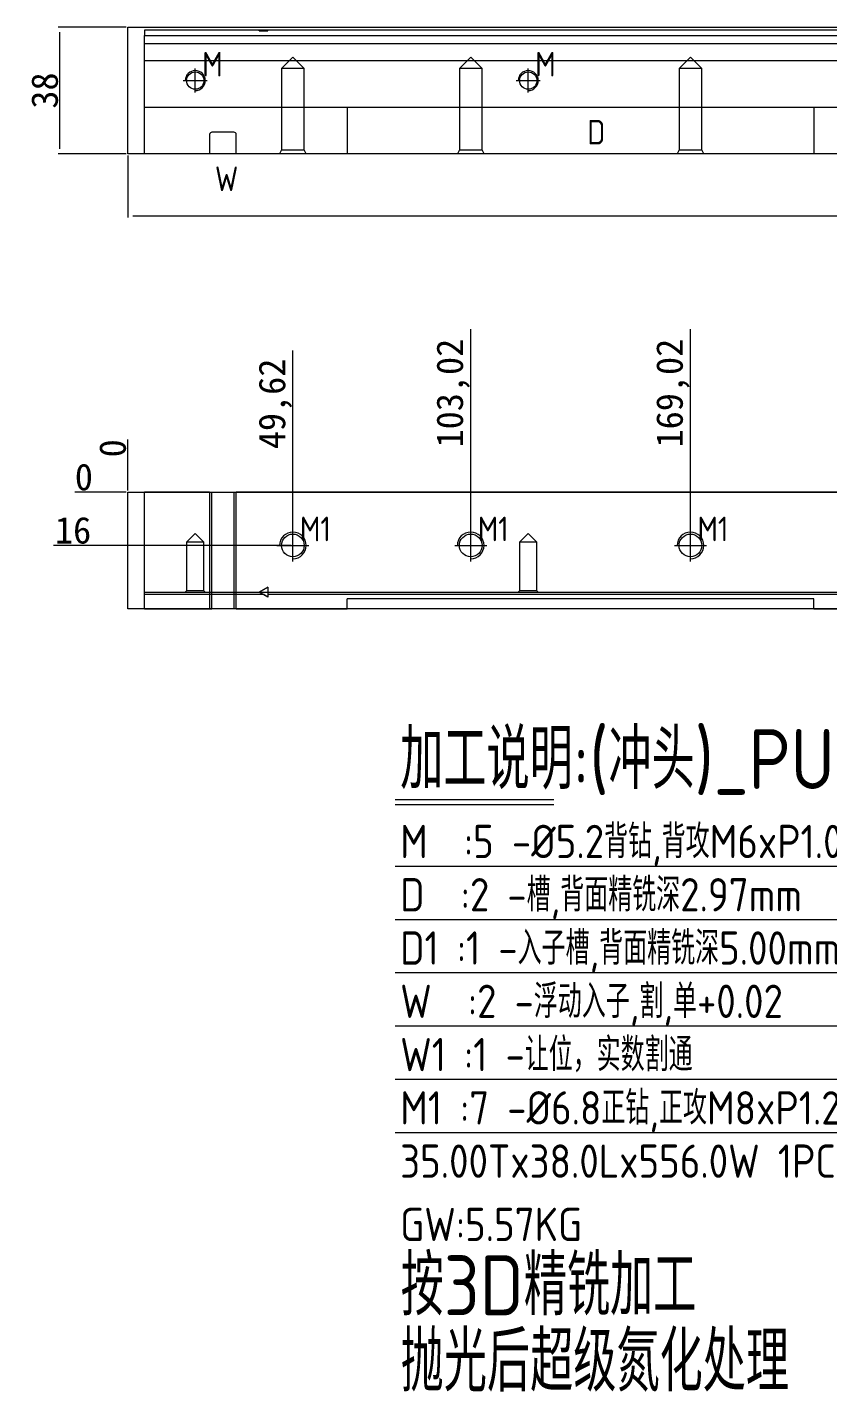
# Model space of a CAD drawing. Header units: millimetres. Extents: x 18370 to 19076, y 60512 to 60971.
# Drawn here: x 18369.7 to 18610.1, y 60512.3 to 60922 of the extents above; entities that cross this region are included whole.
import ezdxf

# ---------------------------------------------------------------- set-up
doc = ezdxf.new("R2010")
doc.units = ezdxf.units.MM
doc.linetypes.add('CENTER', pattern=[0])
doc.linetypes.add('DASHED', pattern=[0])
doc.layers.add('dim', color=4, linetype='Continuous')
doc.layers.add('PUNCH', color=2, linetype='Continuous')
doc.styles.add('_PUG_ERP', font='txt')
doc.styles.add('gbenor', font='gbenor.shx', dxfattribs={"bigfont": 'gbcbig'})
doc.dimstyles.new('_PUG_ERP', dxfattribs={"dimtxt": 8, "dimasz": 1.5, "dimexe": 0.5, "dimexo": 0.5, "dimgap": 0.5, "dimtad": 1, "dimtxsty": '_PUG_ERP', "dimblk": 'CLOSEDBLANK', "dimcen": 0, "dimclrd": 4, "dimclre": 4, "dimclrt": 3, "dimazin": 3, "dimtfac": 1, "dimtmove": 0, "dimatfit": 3, "dimldrblk": 'CLOSEDBLANK', "dimlwd": 9, "dimlwe": 9})

# ---------------------------------------------------------------- blocks, each defined once
blk = doc.blocks.new('*D1267')
at = {"layer": 'Defpoints', "color": 0}
for p in [(18399.85, 60884), (18955.85, 60884), (18955.85, 60865.4)]:
    blk.add_point(p, dxfattribs=at)
at = {"layer": 'dim', "color": 4, "lineweight": 9}
for p, q in [((18399.85, 60883.5), (18399.85, 60864.9)), ((18955.85, 60883.5), (18955.85, 60864.9)), ((18401.35, 60865.4), (18954.35, 60865.4))]:
    blk.add_line(p, q, dxfattribs=at)
at = {"layer": 'dim', "color": 3, "lineweight": 18, "insert": (18677.85, 60869.9), "char_height": 8, "attachment_point": 5, "style": '_PUG_ERP'}
blk.add_mtext('556', dxfattribs=at)
blk = doc.blocks.new('_ClosedBlank')
blk = doc.blocks.new('*D1268')
at = {"layer": 'Defpoints', "color": 0}
for p in [(18379.44, 60922), (18399.85, 60922), (18399.85, 60884)]:
    blk.add_point(p, dxfattribs=at)
at = {"layer": 'dim', "color": 4, "lineweight": 9}
for p, q in [((18399.35, 60922), (18378.94, 60922)), ((18379.44, 60885.5), (18379.44, 60920.5)), ((18399.35, 60884), (18378.94, 60884))]:
    blk.add_line(p, q, dxfattribs=at)
at = {"layer": 'dim', "color": 3, "lineweight": 18, "insert": (18374.94, 60903), "char_height": 8, "attachment_point": 5, "rotation": 90, "style": '_PUG_ERP'}
blk.add_mtext('38', dxfattribs=at)
blk = doc.blocks.new('*D1271')
at = {"layer": 'Defpoints', "color": 0}
for p in [(18399.85, 60782.4), (18955.85, 60782.4), (18965.85, 60782.4)]:
    blk.add_point(p, dxfattribs=at)
at = {"layer": 'dim', "color": 4, "lineweight": 9}
blk.add_line((18956.35, 60782.4), (18971.68, 60782.4), dxfattribs=at)
at = {"layer": 'dim', "color": 3, "lineweight": 18, "insert": (18969.01, 60786.9), "char_height": 8, "attachment_point": 5, "style": '_PUG_ERP'}
blk.add_mtext('0', dxfattribs=at)
blk = doc.blocks.new('*D1272')
at = {"layer": 'Defpoints', "color": 0}
for p in [(18399.85, 60782.4), (18917.81, 60766.4), (18965.85, 60766.4)]:
    blk.add_point(p, dxfattribs=at)
at = {"layer": 'dim', "color": 4, "lineweight": 9}
blk.add_line((18918.31, 60766.4), (18978.15, 60766.4), dxfattribs=at)
at = {"layer": 'dim', "color": 3, "lineweight": 18, "insert": (18972.25, 60770.9), "char_height": 8, "attachment_point": 5, "style": '_PUG_ERP'}
blk.add_mtext('16', dxfattribs=at)
blk = doc.blocks.new('*D1273')
at = {"layer": 'Defpoints', "color": 0}
for p in [(18399.85, 60782.4), (18955.85, 60747.4), (18965.85, 60747.4)]:
    blk.add_point(p, dxfattribs=at)
at = {"layer": 'dim', "color": 4, "lineweight": 9}
for p, q in [((18956.35, 60747.4), (18959.85, 60747.4)), ((18959.85, 60747.4), (18962.85, 60747.4)), ((18962.85, 60747.4), (18979.3, 60747.4))]:
    blk.add_line(p, q, dxfattribs=at)
at = {"layer": 'dim', "color": 3, "lineweight": 18, "insert": (18972.82, 60751.9), "char_height": 8, "attachment_point": 5, "style": '_PUG_ERP'}
blk.add_mtext('35', dxfattribs=at)
blk = doc.blocks.new('*D1274')
at = {"layer": 'Defpoints', "color": 0}
for p in [(18389.85, 60782.4), (18399.85, 60782.4), (18399.85, 60782.4)]:
    blk.add_point(p, dxfattribs=at)
at = {"layer": 'dim', "color": 4, "lineweight": 9}
blk.add_line((18399.35, 60782.4), (18384.01, 60782.4), dxfattribs=at)
at = {"layer": 'dim', "color": 3, "lineweight": 18, "insert": (18386.68, 60786.9), "char_height": 8, "attachment_point": 5, "style": '_PUG_ERP'}
blk.add_mtext('0', dxfattribs=at)
blk = doc.blocks.new('*D1275')
at = {"layer": 'Defpoints', "color": 0}
for p in [(18399.85, 60782.4), (18389.85, 60766.4), (18449.46, 60766.4)]:
    blk.add_point(p, dxfattribs=at)
at = {"layer": 'dim', "color": 4, "lineweight": 9}
blk.add_line((18448.96, 60766.4), (18377.54, 60766.4), dxfattribs=at)
at = {"layer": 'dim', "color": 3, "lineweight": 18, "insert": (18383.44, 60770.9), "char_height": 8, "attachment_point": 5, "style": '_PUG_ERP'}
blk.add_mtext('16', dxfattribs=at)
blk = doc.blocks.new('*D1276')
at = {"layer": 'Defpoints', "color": 0}
for p in [(18955.85, 60792.4), (18399.85, 60782.4), (18955.85, 60782.4)]:
    blk.add_point(p, dxfattribs=at)
at = {"layer": 'dim', "color": 4, "lineweight": 9}
blk.add_line((18955.85, 60782.9), (18955.85, 60813.48), dxfattribs=at)
at = {"layer": 'dim', "color": 3, "lineweight": 18, "insert": (18951.35, 60803.19), "char_height": 8, "attachment_point": 5, "rotation": 90, "style": '_PUG_ERP'}
blk.add_mtext('556', dxfattribs=at)
blk = doc.blocks.new('*D1277')
at = {"layer": 'Defpoints', "color": 0}
for p in [(18917.81, 60792.4), (18399.85, 60782.4), (18917.81, 60766.4)]:
    blk.add_point(p, dxfattribs=at)
at = {"layer": 'dim', "color": 4, "lineweight": 9}
for p, q in [((18917.81, 60789.4), (18917.81, 60832.52)), ((18917.81, 60786.4), (18917.81, 60789.4)), ((18917.81, 60766.9), (18917.81, 60786.4))]:
    blk.add_line(p, q, dxfattribs=at)
at = {"layer": 'dim', "color": 3, "lineweight": 18, "insert": (18912.55, 60812.71), "char_height": 8, "attachment_point": 5, "rotation": 90, "style": '_PUG_ERP'}
blk.add_mtext('517,97', dxfattribs=at)
blk = doc.blocks.new('*D1278')
at = {"layer": 'Defpoints', "color": 0}
for p in [(18871.46, 60792.4), (18399.85, 60782.4), (18871.46, 60766.4)]:
    blk.add_point(p, dxfattribs=at)
at = {"layer": 'dim', "color": 4, "lineweight": 9}
for p, q in [((18871.46, 60789.4), (18871.46, 60832.52)), ((18871.46, 60786.4), (18871.46, 60789.4)), ((18871.46, 60766.9), (18871.46, 60786.4))]:
    blk.add_line(p, q, dxfattribs=at)
at = {"layer": 'dim', "color": 3, "lineweight": 18, "insert": (18866.2, 60812.71), "char_height": 8, "attachment_point": 5, "rotation": 90, "style": '_PUG_ERP'}
blk.add_mtext('471,62', dxfattribs=at)
blk = doc.blocks.new('*D1279')
at = {"layer": 'Defpoints', "color": 0}
for p in [(18805.46, 60792.4), (18399.85, 60782.4), (18805.46, 60766.4)]:
    blk.add_point(p, dxfattribs=at)
at = {"layer": 'dim', "color": 4, "lineweight": 9}
for p, q in [((18805.46, 60789.4), (18805.46, 60832.52)), ((18805.46, 60786.4), (18805.46, 60789.4)), ((18805.46, 60766.9), (18805.46, 60786.4))]:
    blk.add_line(p, q, dxfattribs=at)
at = {"layer": 'dim', "color": 3, "lineweight": 18, "insert": (18800.2, 60812.71), "char_height": 8, "attachment_point": 5, "rotation": 90, "style": '_PUG_ERP'}
blk.add_mtext('405,62', dxfattribs=at)
blk = doc.blocks.new('*D1280')
at = {"layer": 'Defpoints', "color": 0}
for p in [(18691.51, 60792.4), (18399.85, 60782.4), (18691.51, 60766.4)]:
    blk.add_point(p, dxfattribs=at)
at = {"layer": 'dim', "color": 4, "lineweight": 9}
for p, q in [((18691.51, 60789.4), (18691.51, 60832.52)), ((18691.51, 60786.4), (18691.51, 60789.4)), ((18691.51, 60766.9), (18691.51, 60786.4))]:
    blk.add_line(p, q, dxfattribs=at)
at = {"layer": 'dim', "color": 3, "lineweight": 18, "insert": (18686.25, 60812.71), "char_height": 8, "attachment_point": 5, "rotation": 90, "style": '_PUG_ERP'}
blk.add_mtext('291,67', dxfattribs=at)
blk = doc.blocks.new('*D1281')
at = {"layer": 'Defpoints', "color": 0}
for p in [(18568.86, 60792.4), (18399.85, 60782.4), (18568.86, 60766.4)]:
    blk.add_point(p, dxfattribs=at)
at = {"layer": 'dim', "color": 4, "lineweight": 9}
for p, q in [((18568.86, 60789.4), (18568.86, 60831.38)), ((18568.86, 60786.4), (18568.86, 60789.4)), ((18568.86, 60766.9), (18568.86, 60786.4))]:
    blk.add_line(p, q, dxfattribs=at)
at = {"layer": 'dim', "color": 3, "lineweight": 18, "insert": (18563.6, 60812.14), "char_height": 8, "attachment_point": 5, "rotation": 90, "style": '_PUG_ERP'}
blk.add_mtext('169,02', dxfattribs=at)
blk = doc.blocks.new('*D1282')
at = {"layer": 'Defpoints', "color": 0}
for p in [(18502.86, 60792.4), (18399.85, 60782.4), (18502.86, 60766.4)]:
    blk.add_point(p, dxfattribs=at)
at = {"layer": 'dim', "color": 4, "lineweight": 9}
for p, q in [((18502.86, 60789.4), (18502.86, 60831.38)), ((18502.86, 60786.4), (18502.86, 60789.4)), ((18502.86, 60766.9), (18502.86, 60786.4))]:
    blk.add_line(p, q, dxfattribs=at)
at = {"layer": 'dim', "color": 3, "lineweight": 18, "insert": (18497.6, 60812.14), "char_height": 8, "attachment_point": 5, "rotation": 90, "style": '_PUG_ERP'}
blk.add_mtext('103,02', dxfattribs=at)
blk = doc.blocks.new('*D1283')
at = {"layer": 'Defpoints', "color": 0}
for p in [(18449.46, 60792.4), (18399.85, 60782.4), (18449.46, 60766.4)]:
    blk.add_point(p, dxfattribs=at)
at = {"layer": 'dim', "color": 4, "lineweight": 9}
for p, q in [((18449.46, 60789.4), (18449.46, 60824.9)), ((18449.46, 60786.4), (18449.46, 60789.4)), ((18449.46, 60766.9), (18449.46, 60786.4))]:
    blk.add_line(p, q, dxfattribs=at)
at = {"layer": 'dim', "color": 3, "lineweight": 18, "insert": (18444.2, 60808.9), "char_height": 8, "attachment_point": 5, "rotation": 90, "style": '_PUG_ERP'}
blk.add_mtext('49,62', dxfattribs=at)
blk = doc.blocks.new('*D1284')
at = {"layer": 'Defpoints', "color": 0}
for p in [(18399.85, 60792.4), (18399.85, 60782.4), (18399.85, 60782.4)]:
    blk.add_point(p, dxfattribs=at)
at = {"layer": 'dim', "color": 4, "lineweight": 9}
blk.add_line((18399.85, 60782.9), (18399.85, 60798.24), dxfattribs=at)
at = {"layer": 'dim', "color": 3, "lineweight": 18, "insert": (18395.35, 60795.57), "char_height": 8, "attachment_point": 5, "rotation": 90, "style": '_PUG_ERP'}
blk.add_mtext('0', dxfattribs=at)
blk = doc.blocks.new('*D1285')
at = {"layer": 'Defpoints', "color": 0}
for p in [(18399.85, 60782.4), (18955.85, 60747.4), (18955.85, 60737.4)]:
    blk.add_point(p, dxfattribs=at)
at = {"layer": 'dim', "color": 4, "lineweight": 9}
blk.add_line((18955.85, 60746.9), (18955.85, 60716.33), dxfattribs=at)
at = {"layer": 'dim', "color": 3, "lineweight": 18, "insert": (18951.35, 60726.62), "char_height": 8, "attachment_point": 5, "rotation": 90, "style": '_PUG_ERP'}
blk.add_mtext('556', dxfattribs=at)

msp = doc.modelspace()

# ---------------------------------------------------------------- linework, layer by layer
at = {"layer": 'dim', "color": 8, "linetype": 'Continuous', "lineweight": 18}
for p, q in [((18480.175, 60690.106), (18527.803, 60690.106)), ((18480.175, 60688.606), (18527.803, 60688.606)), ((18480.175, 60670.106), (18719.935, 60670.106)), ((18480.175, 60654.106), (18719.935, 60654.106)), ((18480.175, 60638.106), (18719.935, 60638.106)), ((18480.175, 60622.106), (18719.935, 60622.106)), ((18480.175, 60606.106), (18719.935, 60606.106)), ((18480.175, 60590.106), (18719.935, 60590.106))]:
    msp.add_line(p, q, dxfattribs=at)
at = {"layer": 'dim', "color": 252, "lineweight": 18}
for points in [[(18955.845, 60921.997), (18955.845, 60883.997), (18399.845, 60883.997), (18399.845, 60921.997)], [(18955.845, 60782.404), (18955.845, 60747.404), (18399.845, 60747.404), (18399.845, 60782.404)]]:
    msp.add_lwpolyline(points, close=True, dxfattribs=at)
at = {"layer": 'PUNCH', "color": 151, "linetype": 'Continuous', "lineweight": 18}
for p, q in [((18441.062, 60921.177), (18404.845, 60921.177)), ((18404.845, 60921.177), (18404.845, 60921.172)), ((18404.845, 60921.172), (18404.845, 60919.558)), ((18439.367, 60921.132), (18440.7, 60921.172)), ((18441.965, 60921.053), (18439.367, 60921.132)), ((18441.965, 60921.06), (18441.845, 60921.057)), ((18675.02, 60921.177), (18441.965, 60921.177)), ((18441.965, 60921.177), (18441.965, 60921.172)), ((18441.965, 60921.172), (18441.965, 60921.053)), ((18404.845, 60919.558), (18949.865, 60919.558)), ((18404.845, 60883.997), (18404.845, 60919.558)), ((18424.465, 60883.997), (18404.845, 60883.997)), ((18654.873, 60883.997), (18432.465, 60883.997)), ((18424.465, 60782.404), (18404.845, 60782.404)), ((18404.845, 60747.404), (18404.845, 60782.404)), ((18424.465, 60782.404), (18425.165, 60782.404)), ((18424.465, 60782.404), (18424.465, 60747.404)), ((18431.765, 60782.404), (18432.465, 60782.404)), ((18654.873, 60782.404), (18432.465, 60782.404)), ((18432.465, 60747.404), (18432.465, 60782.404)), ((18465.765, 60747.404), (18465.765, 60750.374)), ((18605.965, 60747.404), (18605.965, 60750.374)), ((18404.845, 60747.404), (18424.465, 60747.404)), ((18424.465, 60747.404), (18425.165, 60747.404)), ((18432.465, 60747.404), (18431.765, 60747.404)), ((18432.465, 60747.404), (18465.765, 60747.404)), ((18605.966, 60747.404), (18465.768, 60747.404)), ((18605.965, 60747.404), (18654.873, 60747.404))]:
    msp.add_line(p, q, dxfattribs=at)
at = {"layer": 'PUNCH', "color": 155, "linetype": 'Continuous', "lineweight": 18}
for p, q in [((18440.7, 60921.172), (18404.845, 60921.172)), ((18674.906, 60921.172), (18441.965, 60921.172)), ((18425.165, 60747.404), (18425.165, 60782.404)), ((18431.765, 60782.404), (18431.765, 60747.404))]:
    msp.add_line(p, q, dxfattribs=at)
at = {"layer": 'PUNCH', "color": 151, "linetype": 'DASHED', "lineweight": 13, "ltscale": 0.514227}
for p, q in [((18439.367, 60920.982), (18439.367, 60921.132)), ((18441.845, 60921.057), (18439.367, 60920.982)), ((18439.367, 60920.982), (18441.965, 60920.903)), ((18441.965, 60920.903), (18441.965, 60921.053)), ((18441.965, 60753.88), (18439.367, 60752.382)), ((18439.367, 60752.374), (18441.965, 60753.872)), ((18439.367, 60752.382), (18440.7, 60751.613)), ((18439.367, 60752.374), (18439.367, 60752.382)), ((18441.965, 60750.876), (18439.367, 60752.374)), ((18441.965, 60753.872), (18441.965, 60753.88)), ((18441.965, 60753.872), (18441.965, 60750.876))]:
    msp.add_line(p, q, dxfattribs=at)
at = {"layer": 'PUNCH', "color": 155, "linetype": 'DASHED', "lineweight": 13, "ltscale": 0.514227}
for p, q in [((18404.845, 60917.177), (18949.865, 60917.177)), ((18440.7, 60751.613), (18404.845, 60751.613)), ((18674.906, 60751.613), (18441.965, 60751.613))]:
    msp.add_line(p, q, dxfattribs=at)
at = {"layer": 'PUNCH', "color": 5, "linetype": 'DASHED', "lineweight": 13, "ltscale": 0.514227}
for p, q in [((18449.465, 60912.98), (18446.062, 60909.577)), ((18452.868, 60909.577), (18449.465, 60912.98)), ((18502.865, 60912.98), (18499.462, 60909.577)), ((18506.268, 60909.577), (18502.865, 60912.98)), ((18568.865, 60912.98), (18565.462, 60909.577)), ((18572.268, 60909.577), (18568.865, 60912.98)), ((18446.062, 60909.577), (18446.062, 60885.191)), ((18449.465, 60909.577), (18446.062, 60909.577)), ((18452.868, 60909.577), (18449.465, 60909.577)), ((18452.868, 60885.191), (18452.868, 60909.577)), ((18499.462, 60909.577), (18499.462, 60885.191)), ((18502.865, 60909.577), (18499.462, 60909.577)), ((18506.268, 60909.577), (18502.865, 60909.577)), ((18506.268, 60885.191), (18506.268, 60909.577)), ((18565.462, 60909.577), (18565.462, 60885.191)), ((18568.865, 60909.577), (18565.462, 60909.577)), ((18572.268, 60909.577), (18568.865, 60909.577)), ((18572.268, 60885.191), (18572.268, 60909.577)), ((18446.062, 60885.191), (18445.465, 60883.997)), ((18446.062, 60885.191), (18452.868, 60885.191)), ((18453.465, 60883.997), (18452.868, 60885.191)), ((18499.462, 60885.191), (18498.865, 60883.997)), ((18499.462, 60885.191), (18506.268, 60885.191)), ((18506.865, 60883.997), (18506.268, 60885.191)), ((18565.462, 60885.191), (18564.865, 60883.997)), ((18565.462, 60885.191), (18572.268, 60885.191)), ((18572.865, 60883.997), (18572.268, 60885.191)), ((18420.145, 60770.007), (18417.542, 60767.404)), ((18422.748, 60767.404), (18420.145, 60770.007)), ((18520.145, 60770.007), (18517.542, 60767.404)), ((18522.748, 60767.404), (18520.145, 60770.007)), ((18417.542, 60767.404), (18417.542, 60752.801)), ((18422.748, 60767.404), (18417.542, 60767.404)), ((18422.748, 60752.801), (18422.748, 60767.404)), ((18517.542, 60767.404), (18517.542, 60752.801)), ((18522.748, 60767.404), (18517.542, 60767.404)), ((18522.748, 60752.801), (18522.748, 60767.404)), ((18417.542, 60752.801), (18417.145, 60752.404)), ((18422.748, 60752.801), (18417.542, 60752.801)), ((18423.145, 60752.404), (18422.748, 60752.801)), ((18517.542, 60752.801), (18517.145, 60752.404)), ((18522.748, 60752.801), (18517.542, 60752.801)), ((18523.145, 60752.404), (18522.748, 60752.801))]:
    msp.add_line(p, q, dxfattribs=at)
at = {"layer": 'PUNCH', "color": 2, "linetype": 'DASHED', "lineweight": 13, "ltscale": 0.514227}
for p, q in [((18404.845, 60911.997), (18949.865, 60911.997)), ((18404.845, 60897.997), (18654.465, 60897.997)), ((18465.765, 60897.997), (18465.765, 60883.997)), ((18605.965, 60897.997), (18605.965, 60883.997)), ((18404.845, 60752.404), (18654.465, 60752.404))]:
    msp.add_line(p, q, dxfattribs=at)
at = {"layer": 'PUNCH', "color": 1, "linetype": 'CENTER', "lineweight": 18, "ltscale": 0.514227}
for p, q in [((18420.145, 60902.397), (18420.145, 60909.597)), ((18520.145, 60902.397), (18520.145, 60909.597)), ((18416.545, 60905.997), (18423.745, 60905.997)), ((18516.545, 60905.997), (18523.745, 60905.997)), ((18449.465, 60761.604), (18449.465, 60771.204)), ((18502.865, 60761.604), (18502.865, 60771.204)), ((18568.865, 60761.604), (18568.865, 60771.204)), ((18444.665, 60766.404), (18454.265, 60766.404)), ((18498.065, 60766.404), (18507.665, 60766.404)), ((18564.065, 60766.404), (18573.665, 60766.404))]:
    msp.add_line(p, q, dxfattribs=at)
at = {"layer": 'PUNCH', "color": 1, "linetype": 'Continuous', "lineweight": 18}
for p, q in [((18425.165, 60782.404), (18431.765, 60782.404)), ((18431.765, 60747.404), (18425.165, 60747.404))]:
    msp.add_line(p, q, dxfattribs=at)
at = {"layer": 'PUNCH', "color": 2, "linetype": 'Continuous', "lineweight": 18}
msp.add_line((18605.965, 60750.374), (18465.765, 60750.374), dxfattribs=at)
at = {"layer": 'PUNCH', "color": 1, "lineweight": 18}
msp.add_lwpolyline([(18432.465, 60883.997), (18432.465, 60889.797, 0.4142136), (18431.765, 60890.497), (18425.165, 60890.497, 0.4142136), (18424.465, 60889.797), (18424.465, 60883.997)], format="xyb", dxfattribs=at)
at = {"layer": 'PUNCH', "color": 30, "linetype": 'DASHED', "lineweight": 13, "ltscale": 0.514227}
for centre in [(18420.145, 60905.997), (18520.145, 60905.997)]:
    msp.add_circle(centre, 2.603, dxfattribs=at)
at = {"layer": 'PUNCH', "color": 42, "linetype": 'Continuous', "lineweight": 18}
for centre in [(18449.465, 60766.404), (18502.865, 60766.404), (18568.865, 60766.404)]:
    msp.add_circle(centre, 3.403, dxfattribs=at)
at = {"layer": 'PUNCH', "color": 30, "linetype": 'DASHED', "lineweight": 18, "ltscale": 0.514227}
for centre in [(18420.145, 60905.997), (18520.145, 60905.997)]:
    msp.add_arc(centre, 3, 270, 180, dxfattribs=at)
at = {"layer": 'PUNCH', "color": 42, "linetype": 'Continuous', "lineweight": 18}
for centre in [(18449.465, 60766.404), (18502.865, 60766.404), (18568.865, 60766.404)]:
    msp.add_arc(centre, 4, 270, 180, dxfattribs=at)
at = {"layer": 'PUNCH', "color": 151, "linetype": 'Continuous', "lineweight": 18}
msp.add_ellipse((18440.7, 60917.177), major_axis=(6.926, 0.313), ratio=0.575772, start_param=1.3611747, end_param=1.5447589, dxfattribs=at)
at = {"layer": 'PUNCH', "color": 151, "linetype": 'DASHED', "lineweight": 13, "ltscale": 0.514227}
msp.add_ellipse((18440.7, 60751.404), major_axis=(-6.928, 3.997), ratio=0.022674, start_param=4.5418855, end_param=4.7254698, dxfattribs=at)

# ---------------------------------------------------------------- texts
at = {"layer": 'dim', "color": 4, "lineweight": 18, "style": 'gbenor'}
for s, height, p in [('M', 7.4, (18422.231, 60907.232)), ('M', 7.4, (18522.231, 60907.232)), ('D', 7.4, (18537.89, 60886.802)), ('W', 7.4, (18426.035, 60872.802)), ('M1', 7.4, (18451.57, 60767.649)), ('M1', 7.4, (18504.97, 60767.649)), ('M1', 7.4, (18570.97, 60767.649)), ('加工说明:(冲头)_PU-10', 18, (18481.697, 60693.212)), ('M  :5 -%%c5.2背钻,背攻M6xP1.0深15.0mm(螺丝)', 10, (18481.675, 60672.498)), ('D  :2 -槽,背面精铣深2.97mm', 10, (18481.675, 60656.498)), ('D1 :1 -入子槽,背面精铣深5.00mm侧壁单+0.05', 10, (18481.675, 60640.498)), ('M1 :7 -%%c6.8正钻,正攻M8xP1.25深20.0mm(螺丝)', 10, (18481.675, 60592.498)), ('35.00Tx38.0Lx556.0W 1PCS TOOLOX33', 10, (18481.675, 60576.498)), ('GW:5.57KG ', 10, (18481.675, 60557.498))]:
    msp.add_text(s, height=height, dxfattribs=at).set_placement(p)
at = {"layer": 'dim', "color": 1, "lineweight": 18, "style": 'gbenor'}
for s, p in [('W  :2 -浮动入子,割,单+0.02', (18481.675, 60624.498)), ('W1 :1 -让位，实数割通', (18481.675, 60608.498))]:
    msp.add_text(s, height=10, dxfattribs=at).set_placement(p)
at = {"layer": 'dim', "color": 21, "lineweight": 18, "style": 'gbenor'}
for s, p in [('按3D精铣加工', (18481.843, 60535.212)), ('抛光后超级氮化处理', (18481.843, 60512.321))]:
    msp.add_text(s, height=18, dxfattribs=at).set_placement(p)

# ---------------------------------------------------------------- dimensions: what is measured, and where the dimension line sits
at = {"layer": 'dim', "lineweight": 18}
dim = msp.add_linear_dim(base=(18379.436, 60921.997), p1=(18399.845, 60883.997), p2=(18399.845, 60921.997), angle=90, dimstyle='_PUG_ERP', dxfattribs=at)
dim.commit()
dim.dimension.update_dxf_attribs({"geometry": '*D1268', "text_midpoint": (18374.936, 60902.997)})
dim = msp.add_linear_dim(base=(18955.845, 60865.397), p1=(18399.845, 60883.997), p2=(18955.845, 60883.997), dimstyle='_PUG_ERP', dxfattribs=at)
dim.commit()
dim.dimension.update_dxf_attribs({"geometry": '*D1267', "text_midpoint": (18677.845, 60869.897)})
for feature_location, offset, dtype, origin, picture, middle in [((18917.815, 60766.404), (0, 26), 1, (18399.845, 60782.404), '*D1277', (18912.552, 60812.713)), ((18871.465, 60766.404), (0, 26), 1, (18399.845, 60782.404), '*D1278', (18866.202, 60812.713)), ((18805.465, 60766.404), (0, 26), 1, (18399.845, 60782.404), '*D1279', (18800.202, 60812.713)), ((18691.515, 60766.404), (0, 26), 1, (18399.845, 60782.404), '*D1280', (18686.252, 60812.713)), ((18568.865, 60766.404), (0, 26), 1, (18399.845, 60782.404), '*D1281', (18563.602, 60812.142)), ((18502.865, 60766.404), (0, 26), 1, (18399.845, 60782.404), '*D1282', (18497.602, 60812.142)), ((18449.465, 60766.404), (0, 26), 1, (18399.845, 60782.404), '*D1283', (18444.202, 60808.904)), ((18955.845, 60782.404), (0, 10), 1, (18399.845, 60782.404), '*D1276', (18951.345, 60803.189)), ((18399.845294898, 60782.403618366), (0, 10), 1, (18399.845294898, 60782.403618366), '*D1284', (18395.345294898, 60795.570285033)), ((18399.845294898, 60782.403618366), (-10, 0), 0, (18399.845294898, 60782.403618366), '*D1274', (18386.678628231, 60786.903618366)), ((18955.845294898, 60782.403618366), (10, 0), 0, (18399.845294898, 60782.403618366), '*D1271', (18969.011961564, 60786.903618366)), ((18449.465, 60766.404), (-59.619, 0), 0, (18399.845, 60782.404), '*D1275', (18383.441, 60770.904)), ((18917.815, 60766.404), (48.031, 0), 0, (18399.845, 60782.404), '*D1272', (18972.25, 60770.904)), ((18955.845, 60747.404), (10, 0), 0, (18399.845, 60782.404), '*D1273', (18972.821, 60751.904)), ((18955.845, 60747.404), (0, -10), 1, (18399.845, 60782.404), '*D1285', (18951.345, 60726.618))]:
    dim = msp.add_ordinate_dim(feature_location=feature_location, offset=offset, dtype=dtype, origin=origin, dimstyle='_PUG_ERP', dxfattribs=at)
    dim.commit()
    dim.dimension.update_dxf_attribs({"geometry": picture, "text_midpoint": middle})

doc.saveas('drawing.dxf')
